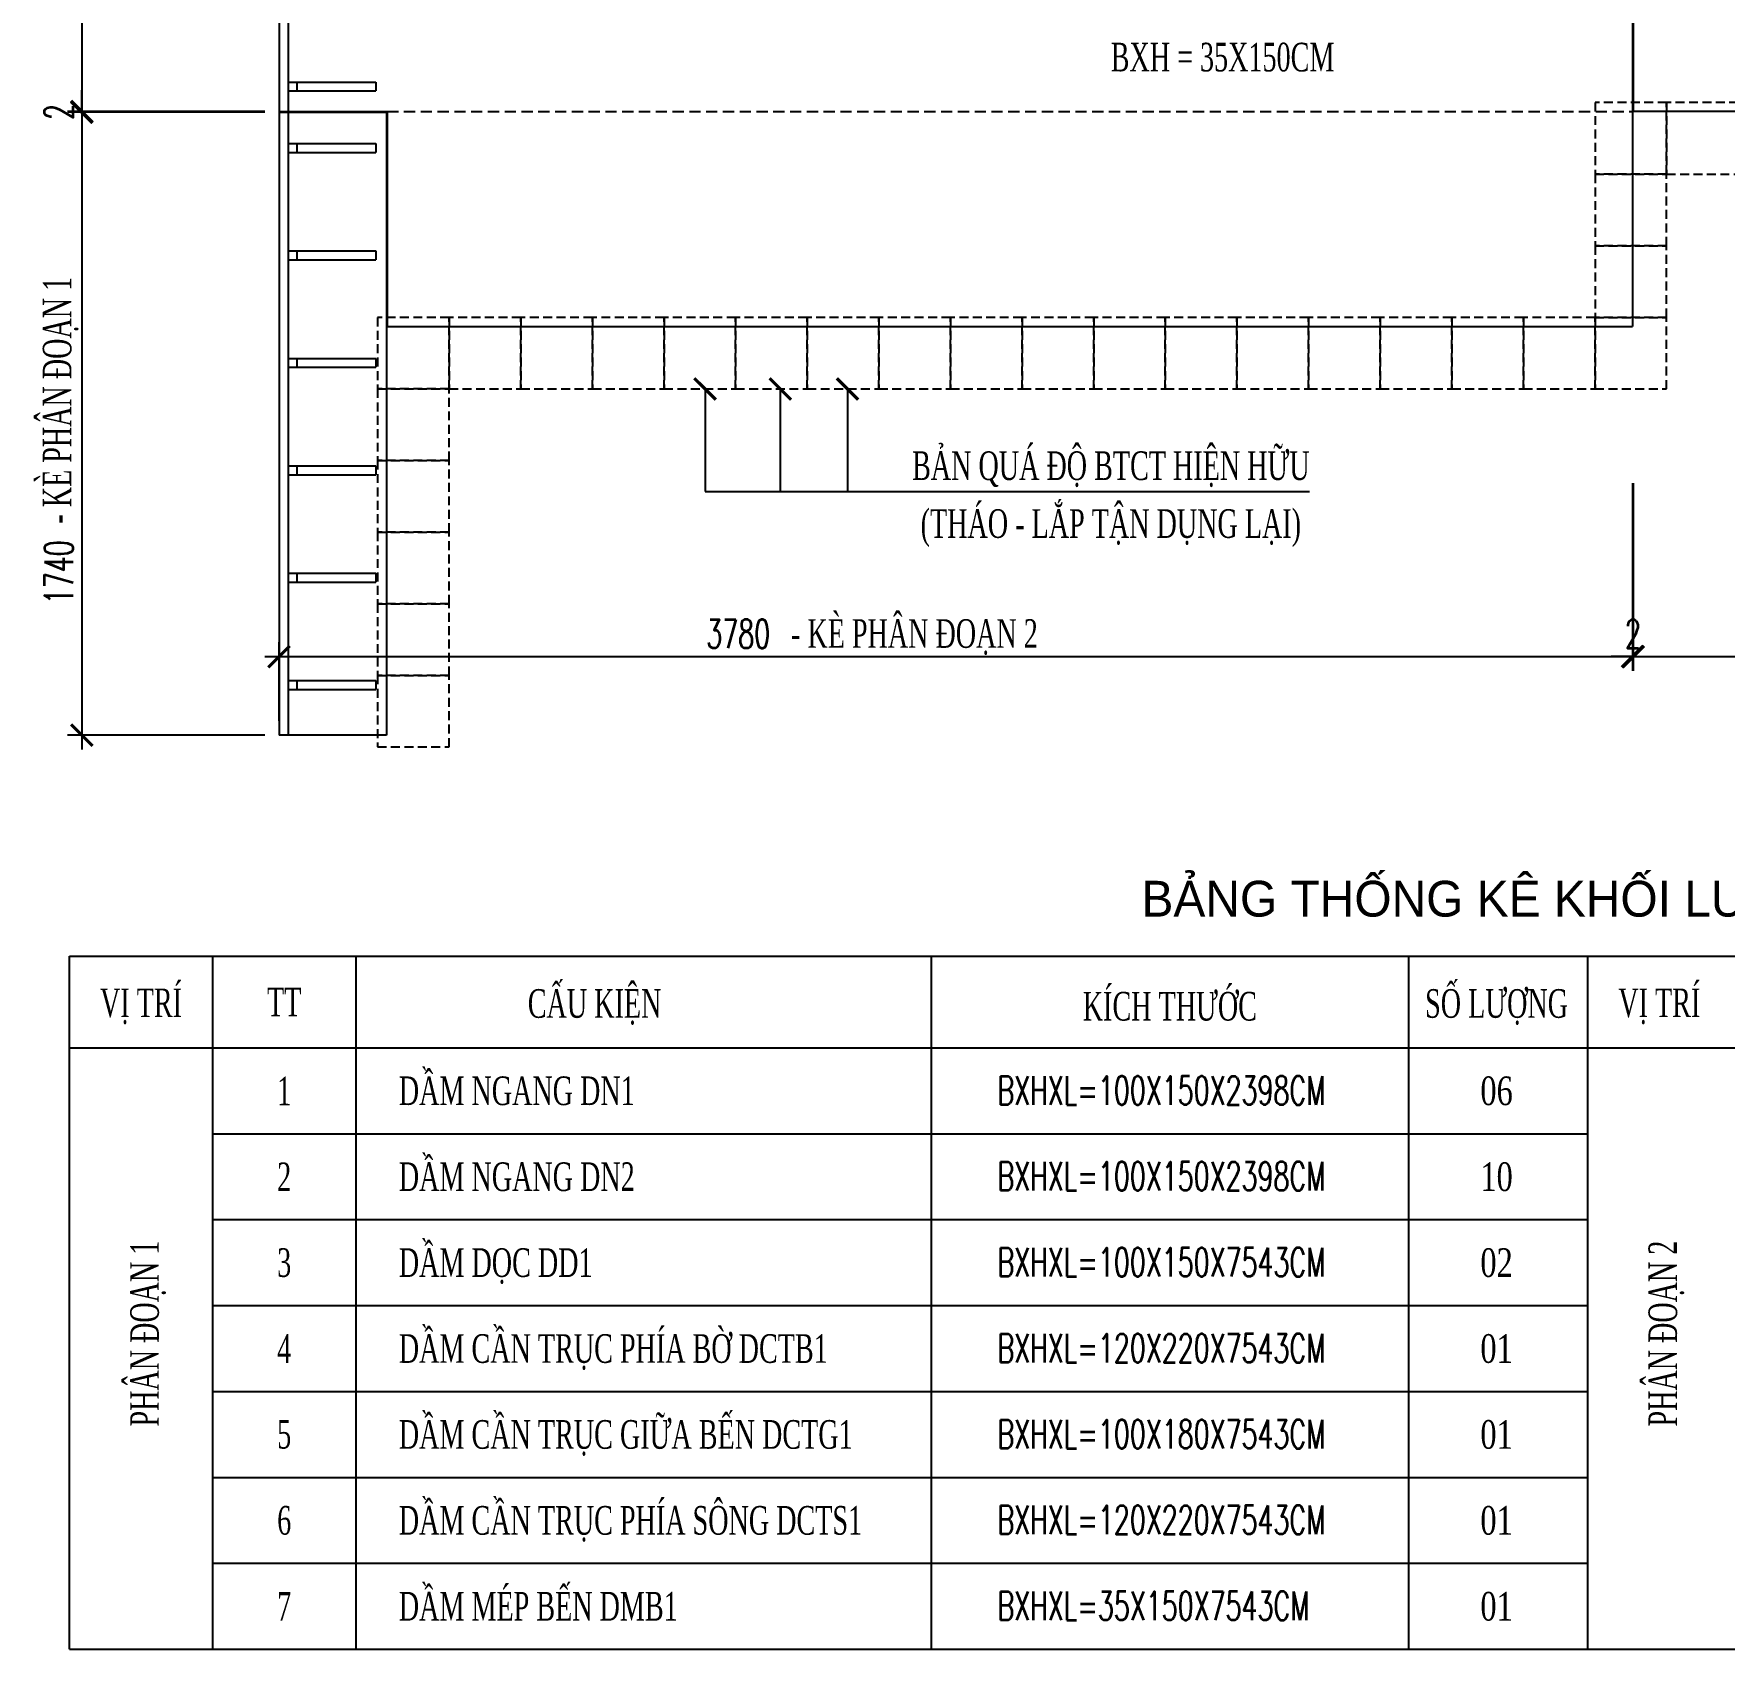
# Model space of a CAD drawing. Extents: x -64479 to 90650, y -38385 to 38270.
# Drawn here: x -51254 to -46533, y -7156 to -2644 of the extents above; entities that cross this region are included whole.
import ezdxf
from ezdxf.enums import TextEntityAlignment as Align

# ---------------------------------------------------------------- set-up
doc = ezdxf.new("R2010")
doc.units = 0
doc.header["$MEASUREMENT"] = 0
doc.linetypes.add('HIDDEN', pattern=[0.375, 0.25, -0.125])
doc.layers.get('0').update_dxf_attribs({"linetype": 'CONTINUOUS'})
for name, color, linetype in [('BORDER', 2, 'CONTINUOUS'), ('Dam', 4, 'CONTINUOUS'), ('DIMENSION', 4, 'CONTINUOUS'), ('HIDDEN', 4, 'HIDDEN'), ('STEEL', 1, 'CONTINUOUS'), ('TEXT', 3, 'CONTINUOUS')]:
    doc.layers.add(name, color=color, linetype=linetype)
doc.styles.add('CMB-1', font='VHBLACK_0.TTF', dxfattribs={"width": 0.8})
doc.styles.add('DIM', font='romans.shx', dxfattribs={"width": 0.65})
doc.styles.add('THUONG', font='vntimeh.shx')
doc.styles.add('thuongphong', font='vnsimpleh.shx', dxfattribs={"width": 0.7})
doc.dimstyles.new('400.Ph', dxfattribs={"dimscale": 400, "dimtxt": 0.2, "dimasz": 0.15, "dimexe": 0.1, "dimexo": 0.1, "dimgap": 0.06, "dimtad": 1, "dimdec": 0, "dimzin": 0, "dimdsep": 46, "dimtxsty": 'DIM', "dimblk": 'ARCHTICK', "dimcen": 0.15, "dimdle": 0.1, "dimclrd": 256, "dimclre": 7, "dimclrt": 6, "dimadec": 0, "dimazin": 0, "dimtfac": 1, "dimtdec": 0, "dimtix": 1, "dimtmove": 0, "dimatfit": 3, "dimldrblk": 'ARCHTICK', "dimfxl": 1, "dimtolj": 1, "dimtzin": 0, "dimarcsym": 0})

# ---------------------------------------------------------------- blocks, each defined once
blk = doc.blocks.new('_ArchTick')
at = {"color": 0, "linetype": 'ByBlock', "const_width": 0.15}
blk.add_lwpolyline([(-0.5, -0.5), (0.5, 0.5)], dxfattribs=at)
blk = doc.blocks.new('*D83')
at = {"layer": 'DIMENSION', "color": 7, "lineweight": -2}
for p, q in [((-46787.1, -3899.4), (-46787.1, -4423.8)), ((-40507.1, -3899.4), (-40507.1, -4423.8))]:
    blk.add_line(p, q, dxfattribs=at)
at = {"layer": 'DIMENSION', "lineweight": -2}
blk.add_line((-46827.1, -4383.8), (-40467.1, -4383.8), dxfattribs=at)
at = {"layer": 'DIMENSION', "lineweight": -2, "xscale": 60, "yscale": 60, "zscale": 60, "rotation": 180}
blk.add_blockref('_ArchTick', (-46787.1, -4383.8), dxfattribs=at)
at = {"layer": 'DIMENSION', "lineweight": -2, "xscale": 60, "yscale": 60, "zscale": 60}
blk.add_blockref('_ArchTick', (-40507.1, -4383.8), dxfattribs=at)
at = {"layer": 'DIMENSION', "color": 6, "insert": (-44024, -4319.8), "char_height": 80, "attachment_point": 5, "style": 'DIM'}
blk.add_mtext('\\A1;6280', dxfattribs=at)
blk = doc.blocks.new('*D84')
at = {"layer": 'DIMENSION', "color": 7, "lineweight": -2}
for p, q in [((-46789.1, -3899.4), (-46789.1, -4423.8)), ((-46787.1, -3899.4), (-46787.1, -4423.8))]:
    blk.add_line(p, q, dxfattribs=at)
at = {"layer": 'DIMENSION', "lineweight": -2}
for p, q in [((-46789.1, -4383.8), (-46849.1, -4383.8)), ((-46789.1, -4383.8), (-46787.1, -4383.8)), ((-46787.1, -4383.8), (-46727.1, -4383.8))]:
    blk.add_line(p, q, dxfattribs=at)
at = {"layer": 'DIMENSION', "lineweight": -2, "xscale": 60, "yscale": 60, "zscale": 60}
blk.add_blockref('_ArchTick', (-46789.1, -4383.8), dxfattribs=at)
at = {"layer": 'DIMENSION', "lineweight": -2, "xscale": 60, "yscale": 60, "zscale": 60, "rotation": 180}
blk.add_blockref('_ArchTick', (-46787.1, -4383.8), dxfattribs=at)
at = {"layer": 'DIMENSION', "color": 6, "insert": (-46788.1, -4319.8), "char_height": 80, "attachment_point": 5, "style": 'DIM'}
blk.add_mtext('\\A1;2', dxfattribs=at)
blk = doc.blocks.new('*D85')
at = {"layer": 'DIMENSION', "color": 7, "lineweight": -2}
for p, q in [((-46789.1, -3899.4), (-46789.1, -4423.8)), ((-50569.1, -4563.1), (-50569.1, -4343.8))]:
    blk.add_line(p, q, dxfattribs=at)
at = {"layer": 'DIMENSION', "lineweight": -2}
blk.add_line((-50609.1, -4383.8), (-46749.1, -4383.8), dxfattribs=at)
at = {"layer": 'DIMENSION', "lineweight": -2, "xscale": 60, "yscale": 60, "zscale": 60, "rotation": 180}
blk.add_blockref('_ArchTick', (-50569.1, -4383.8), dxfattribs=at)
at = {"layer": 'DIMENSION', "lineweight": -2, "xscale": 60, "yscale": 60, "zscale": 60}
blk.add_blockref('_ArchTick', (-46789.1, -4383.8), dxfattribs=at)
at = {"layer": 'DIMENSION', "color": 6, "insert": (-49286.8, -4319.8), "char_height": 80, "attachment_point": 5, "style": 'DIM'}
blk.add_mtext('\\A1;3780', dxfattribs=at)
blk = doc.blocks.new('Ban qua do 200x200')
at = {"layer": 'HIDDEN', "ltscale": 100}
blk.add_lwpolyline([(0, 0), (200, 0), (200, 200), (0, 200)], close=True, dxfattribs=at)
blk = doc.blocks.new('*U6')
at = {"layer": 'DIMENSION'}
for p in [(0, 0), (200, 0), (400, 0), (600, 0), (800, 0), (1000, 0), (1200, 0), (1400, 0), (1600, 0), (1800, 0), (2000, 0), (2200, 0), (2400, 0), (2600, 0), (2800, 0), (3000, 0), (3200, 0), (3400, 0)]:
    blk.add_blockref('Ban qua do 200x200', p, dxfattribs=at)
blk = doc.blocks.new('*U5')
at = {"layer": 'DIMENSION'}
for p in [(0, 0), (200, 0), (400, 0), (600, 0), (800, 0)]:
    blk.add_blockref('Ban qua do 200x200', p, dxfattribs=at)
blk = doc.blocks.new('*U7')
at = {"layer": 'DIMENSION'}
for p in [(0, 0), (200, 0)]:
    blk.add_blockref('Ban qua do 200x200', p, dxfattribs=at)
blk = doc.blocks.new('*D424')
at = {"layer": 'DIMENSION', "lineweight": -2}
blk.add_line((-51119.9, -2823.1), (-51119.9, -4643.1), dxfattribs=at)
at = {"layer": 'DIMENSION', "color": 7, "lineweight": -2}
for p, q in [((-50609.1, -2863.1), (-51159.9, -2863.1)), ((-50609.1, -4603.1), (-51159.9, -4603.1))]:
    blk.add_line(p, q, dxfattribs=at)
at = {"layer": 'DIMENSION', "lineweight": -2, "xscale": 60, "yscale": 60, "zscale": 60}
for p, rotation in [((-51119.9, -2863.1), 90), ((-51119.9, -4603.1), 270)]:
    blk.add_blockref('_ArchTick', p, dxfattribs=dict(at, rotation=rotation))
at = {"layer": 'DIMENSION', "color": 6, "insert": (-51183.9, -4148.1), "char_height": 80, "attachment_point": 5, "rotation": 90, "style": 'DIM'}
blk.add_mtext('\\A1;1740', dxfattribs=at)
blk = doc.blocks.new('*D425')
at = {"layer": 'DIMENSION', "lineweight": -2}
for p, q in [((-51119.9, -2861.1), (-51119.9, -2801.1)), ((-51119.9, -2861.1), (-51119.9, -2863.1)), ((-51119.9, -2863.1), (-51119.9, -2923.1))]:
    blk.add_line(p, q, dxfattribs=at)
at = {"layer": 'DIMENSION', "color": 7, "lineweight": -2}
for p, q in [((-50609.1, -2861.1), (-51159.9, -2861.1)), ((-50609.1, -2863.1), (-51159.9, -2863.1))]:
    blk.add_line(p, q, dxfattribs=at)
at = {"layer": 'DIMENSION', "lineweight": -2, "xscale": 60, "yscale": 60, "zscale": 60}
for p, rotation in [((-51119.9, -2861.1), 270), ((-51119.9, -2863.1), 90)]:
    blk.add_blockref('_ArchTick', p, dxfattribs=dict(at, rotation=rotation))
at = {"layer": 'DIMENSION', "color": 6, "insert": (-51183.9, -2862.1), "char_height": 80, "attachment_point": 5, "rotation": 90, "style": 'DIM'}
blk.add_mtext('\\A1;2', dxfattribs=at)
blk = doc.blocks.new('*D426')
at = {"layer": 'DIMENSION', "color": 7, "lineweight": -2}
for p, q in [((-50609.1, -1601.1), (-51159.9, -1601.1)), ((-50609.1, -2861.1), (-51159.9, -2861.1))]:
    blk.add_line(p, q, dxfattribs=at)
at = {"layer": 'DIMENSION', "lineweight": -2}
blk.add_line((-51119.9, -1561.1), (-51119.9, -2901.1), dxfattribs=at)
at = {"layer": 'DIMENSION', "lineweight": -2, "xscale": 60, "yscale": 60, "zscale": 60}
for p, rotation in [((-51119.9, -1601.1), 90), ((-51119.9, -2861.1), 270)]:
    blk.add_blockref('_ArchTick', p, dxfattribs=dict(at, rotation=rotation))
at = {"layer": 'DIMENSION', "color": 6, "insert": (-51183.9, -2231.1), "char_height": 80, "attachment_point": 5, "rotation": 90, "style": 'DIM'}
blk.add_mtext('\\A1;1260', dxfattribs=at)

msp = doc.modelspace()

# ---------------------------------------------------------------- linework, layer by layer
at = {"layer": 'BORDER'}
for p, q in [((-50569.1, -1601.1), (-50569.1, -4603.1)), ((-46789.1, -1601.1), (-46789.1, -3461.1)), ((-46787.1, -1601.1), (-46787.1, -2861.1)), ((-50544.1, -1626.1), (-50544.1, -2861.1)), ((-50544.1, -2778.6), (-50299.1, -2778.6)), ((-50519.1, -2778.6), (-50519.1, -2803.6)), ((-50299.1, -2778.6), (-50299.1, -2803.6)), ((-50544.1, -2803.6), (-50299.1, -2803.6)), ((-50569.1, -2861.1), (-50267.1, -2861.1)), ((-50569.1, -2863.1), (-50269.1, -2863.1)), ((-50544.1, -2863.1), (-50544.1, -4603.1)), ((-50269.1, -2863.1), (-50269.1, -4603.1)), ((-50267.1, -2861.1), (-50267.1, -3461.1)), ((-40507.1, -2861.1), (-46787.1, -2861.1)), ((-50544.1, -2950.6), (-50299.1, -2950.6)), ((-50519.1, -2950.6), (-50519.1, -2975.6)), ((-50299.1, -2950.6), (-50299.1, -2975.6)), ((-50544.1, -2975.6), (-50299.1, -2975.6)), ((-50544.1, -3250.6), (-50299.1, -3250.6)), ((-50519.1, -3250.6), (-50519.1, -3275.6)), ((-50299.1, -3250.6), (-50299.1, -3275.6)), ((-50544.1, -3275.6), (-50299.1, -3275.6)), ((-50267.1, -3461.1), (-46789.1, -3461.1)), ((-50544.1, -3550.6), (-50299.1, -3550.6)), ((-50544.1, -3575.6), (-50299.1, -3575.6)), ((-50519.1, -3550.6), (-50519.1, -3575.6)), ((-50299.1, -3550.6), (-50299.1, -3575.6)), ((-50544.1, -3850.6), (-50299.1, -3850.6)), ((-50519.1, -3850.6), (-50519.1, -3875.6)), ((-50299.1, -3850.6), (-50299.1, -3875.6)), ((-50544.1, -3875.6), (-50299.1, -3875.6)), ((-50544.1, -4150.6), (-50299.1, -4150.6)), ((-50519.1, -4150.6), (-50519.1, -4175.6)), ((-50299.1, -4150.6), (-50299.1, -4175.6)), ((-50544.1, -4175.6), (-50299.1, -4175.6)), ((-50544.1, -4450.6), (-50299.1, -4450.6)), ((-50544.1, -4475.6), (-50299.1, -4475.6)), ((-50519.1, -4450.6), (-50519.1, -4475.6)), ((-50299.1, -4450.6), (-50299.1, -4475.6)), ((-50269.1, -4603.1), (-50569.1, -4603.1)), ((-51154.7, -5220.5), (-46914.6, -5220.5)), ((-51154.7, -7156.5), (-51154.7, -5220.5)), ((-46914.6, -7156.5), (-46914.6, -5220.5)), ((-46914.6, -5220.5), (-42674.6, -5220.5)), ((-46914.6, -7156.5), (-46914.6, -5220.5)), ((-51154.7, -5476.5), (-46914.6, -5476.5)), ((-46914.6, -5476.5), (-42674.6, -5476.5)), ((-51154.7, -7156.5), (-46914.6, -7156.5)), ((-46914.6, -7156.5), (-42674.6, -7156.5))]:
    msp.add_line(p, q, dxfattribs=at)
at = {"layer": 'Dam'}
for p, q in [((-50754.7, -5220.5), (-50754.7, -7156.5)), ((-50354.7, -5220.5), (-50354.7, -7156.5)), ((-48748.1, -5220.5), (-48748.1, -7156.5)), ((-47414.7, -5220.5), (-47414.7, -7156.5)), ((-50754.7, -5716.5), (-46914.6, -5716.5)), ((-50754.7, -5956.5), (-46914.6, -5956.5)), ((-50754.7, -6196.5), (-46914.6, -6196.5)), ((-50754.7, -6436.5), (-46914.6, -6436.5)), ((-50754.7, -6676.5), (-46914.6, -6676.5)), ((-50754.7, -6916.5), (-46914.6, -6916.5))]:
    msp.add_line(p, q, dxfattribs=at)
at = {"layer": 'STEEL', "color": 1, "linetype": 'HIDDEN', "ltscale": 125}
msp.add_line((-50267.1, -2861.1), (-46789.1, -2861.1), dxfattribs=at)

# ---------------------------------------------------------------- block references
at = {"layer": 'DIMENSION'}
for name, p in [('Ban qua do 200x200', (-46894.1, -3036.1)), ('Ban qua do 200x200', (-46694.1, -3036.1)), ('*U6', (-50294.1, -3636.1))]:
    msp.add_blockref(name, p, dxfattribs=at)
at = {"layer": 'DIMENSION', "rotation": 90}
for name, p in [('*U7', (-46694.1, -3436.1)), ('*U5', (-50094.1, -4636.1))]:
    msp.add_blockref(name, p, dxfattribs=at)

# ---------------------------------------------------------------- texts
at = {"layer": 'TEXT', "style": 'THUONG'}
for s, width, p in [('bXh = 35X150cm', 0.65, (-47934.3, -2708.9)), ('b¶n qu¸ ®é btct hiÖn h÷u', 0.65, (-48246.2, -3847.9)), ('(th¸o - l¾p tËn dông l¹i)', 0.65, (-48246.2, -4010.8)), ('vÞ trÝ', 0.65, (-50954.7, -5348.5)), ('cÊu kiÖn', 0.65, (-49688, -5348.5)), ('sè l\xadîng', 0.65, (-47169, -5348.5)), ('vÞ trÝ', 0.65, (-46714.6, -5348.5)), ('tt', 0.65, (-50554.7, -5348.5)), ('kÝch th\xadíc', 0.65, (-48081.4, -5348.5)), ('1', 0.65, (-50554.7, -5596.5)), ('06', 0.75, (-47169, -5596.5)), ('2', 0.65, (-50554.7, -5836.5)), ('10', 0.75, (-47169, -5836.5)), ('3', 0.65, (-50554.7, -6076.5)), ('02', 0.75, (-47169, -6076.5)), ('4', 0.65, (-50554.7, -6316.5)), ('01', 0.75, (-47169, -6316.5)), ('5', 0.65, (-50554.7, -6556.5)), ('01', 0.75, (-47169, -6556.5)), ('6', 0.65, (-50554.7, -6796.5)), ('01', 0.75, (-47169, -6796.5)), ('7', 0.65, (-50554.7, -7036.5)), ('01', 0.75, (-47169, -7036.5))]:
    msp.add_text(s, height=80, dxfattribs=dict(at, width=width)).set_placement(p, align=Align.MIDDLE)
at = {"layer": 'TEXT', "style": 'THUONG', "width": 0.65}
msp.add_text('- KÌ ph©n ®o¹n 1', height=80, rotation=90, dxfattribs=at).set_placement((-51149.1, -4012.3))
at = {"layer": 'TEXT', "width": 0.65}
for s, style, p in [('- KÌ ph©n ®o¹n 2', 'THUONG', (-49139.5, -4359.1)), ('bXhXl=100X150X2398cm ', 'thuongphong', (-48563.2, -5635.4)), ('bXhXl=100X150X2398cm ', 'thuongphong', (-48563.2, -5875.4)), ('bXhXl=100X150X7543cm ', 'thuongphong', (-48563.2, -6115.4)), ('bXhXl=120X220X7543cm ', 'thuongphong', (-48563.2, -6355.4)), ('bXhXl=100X180X7543cm ', 'thuongphong', (-48563.2, -6595.4)), ('bXhXl=120X220X7543cm ', 'thuongphong', (-48563.2, -6835.4)), ('bXhXl=35X150X7543cm ', 'thuongphong', (-48563.2, -7075.4))]:
    msp.add_text(s, height=80, dxfattribs=dict(at, style=style)).set_placement(p)
at = {"layer": 'TEXT', "color": 4, "style": 'CMB-1'}
msp.add_text('b¶ng thèng kª khèi l\xadîng dÇm', height=100, dxfattribs=at).set_placement((-46983.7, -5110), align=Align.CENTER)
at = {"layer": 'TEXT', "style": 'THUONG', "width": 0.65}
for s, p in [('DÇm ngang DN1 ', (-50234.7, -5596.5)), ('DÇm ngang DN2', (-50234.7, -5836.5)), ('DÇm däc DD1 ', (-50234.7, -6076.5)), ('dÇm cÇn trôc phÝa bê dctb1', (-50234.7, -6316.5)), ('dÇm cÇn trôc gi÷a bÕn dctg1', (-50234.7, -6556.5)), ('dÇm cÇn trôc phÝa s«ng dcts1', (-50234.7, -6796.5)), ('dÇm mÐp bÕn dmb1', (-50234.7, -7036.5))]:
    msp.add_text(s, height=80, dxfattribs=at).set_placement(p, align=Align.MIDDLE_LEFT)
for s, p in [('ph©n ®o¹n 1', (-50944.9, -6274.8)), ('ph©n ®o¹n 2', (-46704.9, -6274.8))]:
    msp.add_text(s, height=80, rotation=90, dxfattribs=at).set_placement(p, align=Align.MIDDLE_CENTER)

# ---------------------------------------------------------------- dimensions: what is measured, and where the dimension line sits
at = {"layer": 'DIMENSION'}
for base, p1, p2, picture, middle in [((-51119.9, -2861.1), (-50569.1, -1601.1), (-50569.1, -2861.1), '*D426', (-51183.9, -2231.1)), ((-51119.9, -2863.1), (-50569.1, -2861.1), (-50569.1, -2863.1), '*D425', (-51183.9, -2862.1))]:
    dim = msp.add_linear_dim(base=base, p1=p1, p2=p2, angle=90, dimstyle='400.Ph', override={"dimtmove": 1}, dxfattribs=at)
    dim.commit()
    dim.dimension.update_dxf_attribs({"geometry": picture, "text_midpoint": middle})
dim = msp.add_linear_dim(base=(-51119.9, -4603.1), p1=(-50569.1, -2863.1), p2=(-50569.1, -4603.1), angle=90, dimstyle='400.Ph', override={"dimtmove": 1}, dxfattribs=at)
dim.commit()
dim.dimension.update_dxf_attribs({"geometry": '*D424', "text_midpoint": (-51119.9, -4148.1), "dimtype": 160})
dim = msp.add_linear_dim(base=(-46789.1, -4383.8), p1=(-50569.1, -4603.1), p2=(-46789.1, -3859.4), dimstyle='400.Ph', dxfattribs=at)
dim.commit()
dim.dimension.update_dxf_attribs({"geometry": '*D85', "text_midpoint": (-49286.8, -4383.8), "dimtype": 160})
dim = msp.add_linear_dim(base=(-46787.1, -4383.8), p1=(-46789.1, -3859.4), p2=(-46787.1, -3859.4), dimstyle='400.Ph', override={"dimtmove": 1}, dxfattribs=at)
dim.commit()
dim.dimension.update_dxf_attribs({"geometry": '*D84', "text_midpoint": (-46788.1, -4319.8)})
dim = msp.add_linear_dim(base=(-40507.1, -4383.8), p1=(-46787.1, -3859.4), p2=(-40507.1, -3859.4), dimstyle='400.Ph', override={"dimtmove": 1}, dxfattribs=at)
dim.commit()
dim.dimension.update_dxf_attribs({"geometry": '*D83', "text_midpoint": (-44024, -4383.8), "dimtype": 160})

# ---------------------------------------------------------------- leaders
for points in [[(-49379.5, -3636.1), (-49379.5, -3922.1), (-48089.5, -3922.1)], [(-49169.4, -3636.1), (-49169.4, -3922.1), (-47879.4, -3922.1)], [(-48981.6, -3636.1), (-48981.6, -3922.1), (-47691.7, -3922.1)]]:
    msp.add_leader(points, dimstyle='400.Ph', override={"dimgap": 0.06, "dimtad": 0}, dxfattribs=at)

doc.saveas('drawing.dxf')
